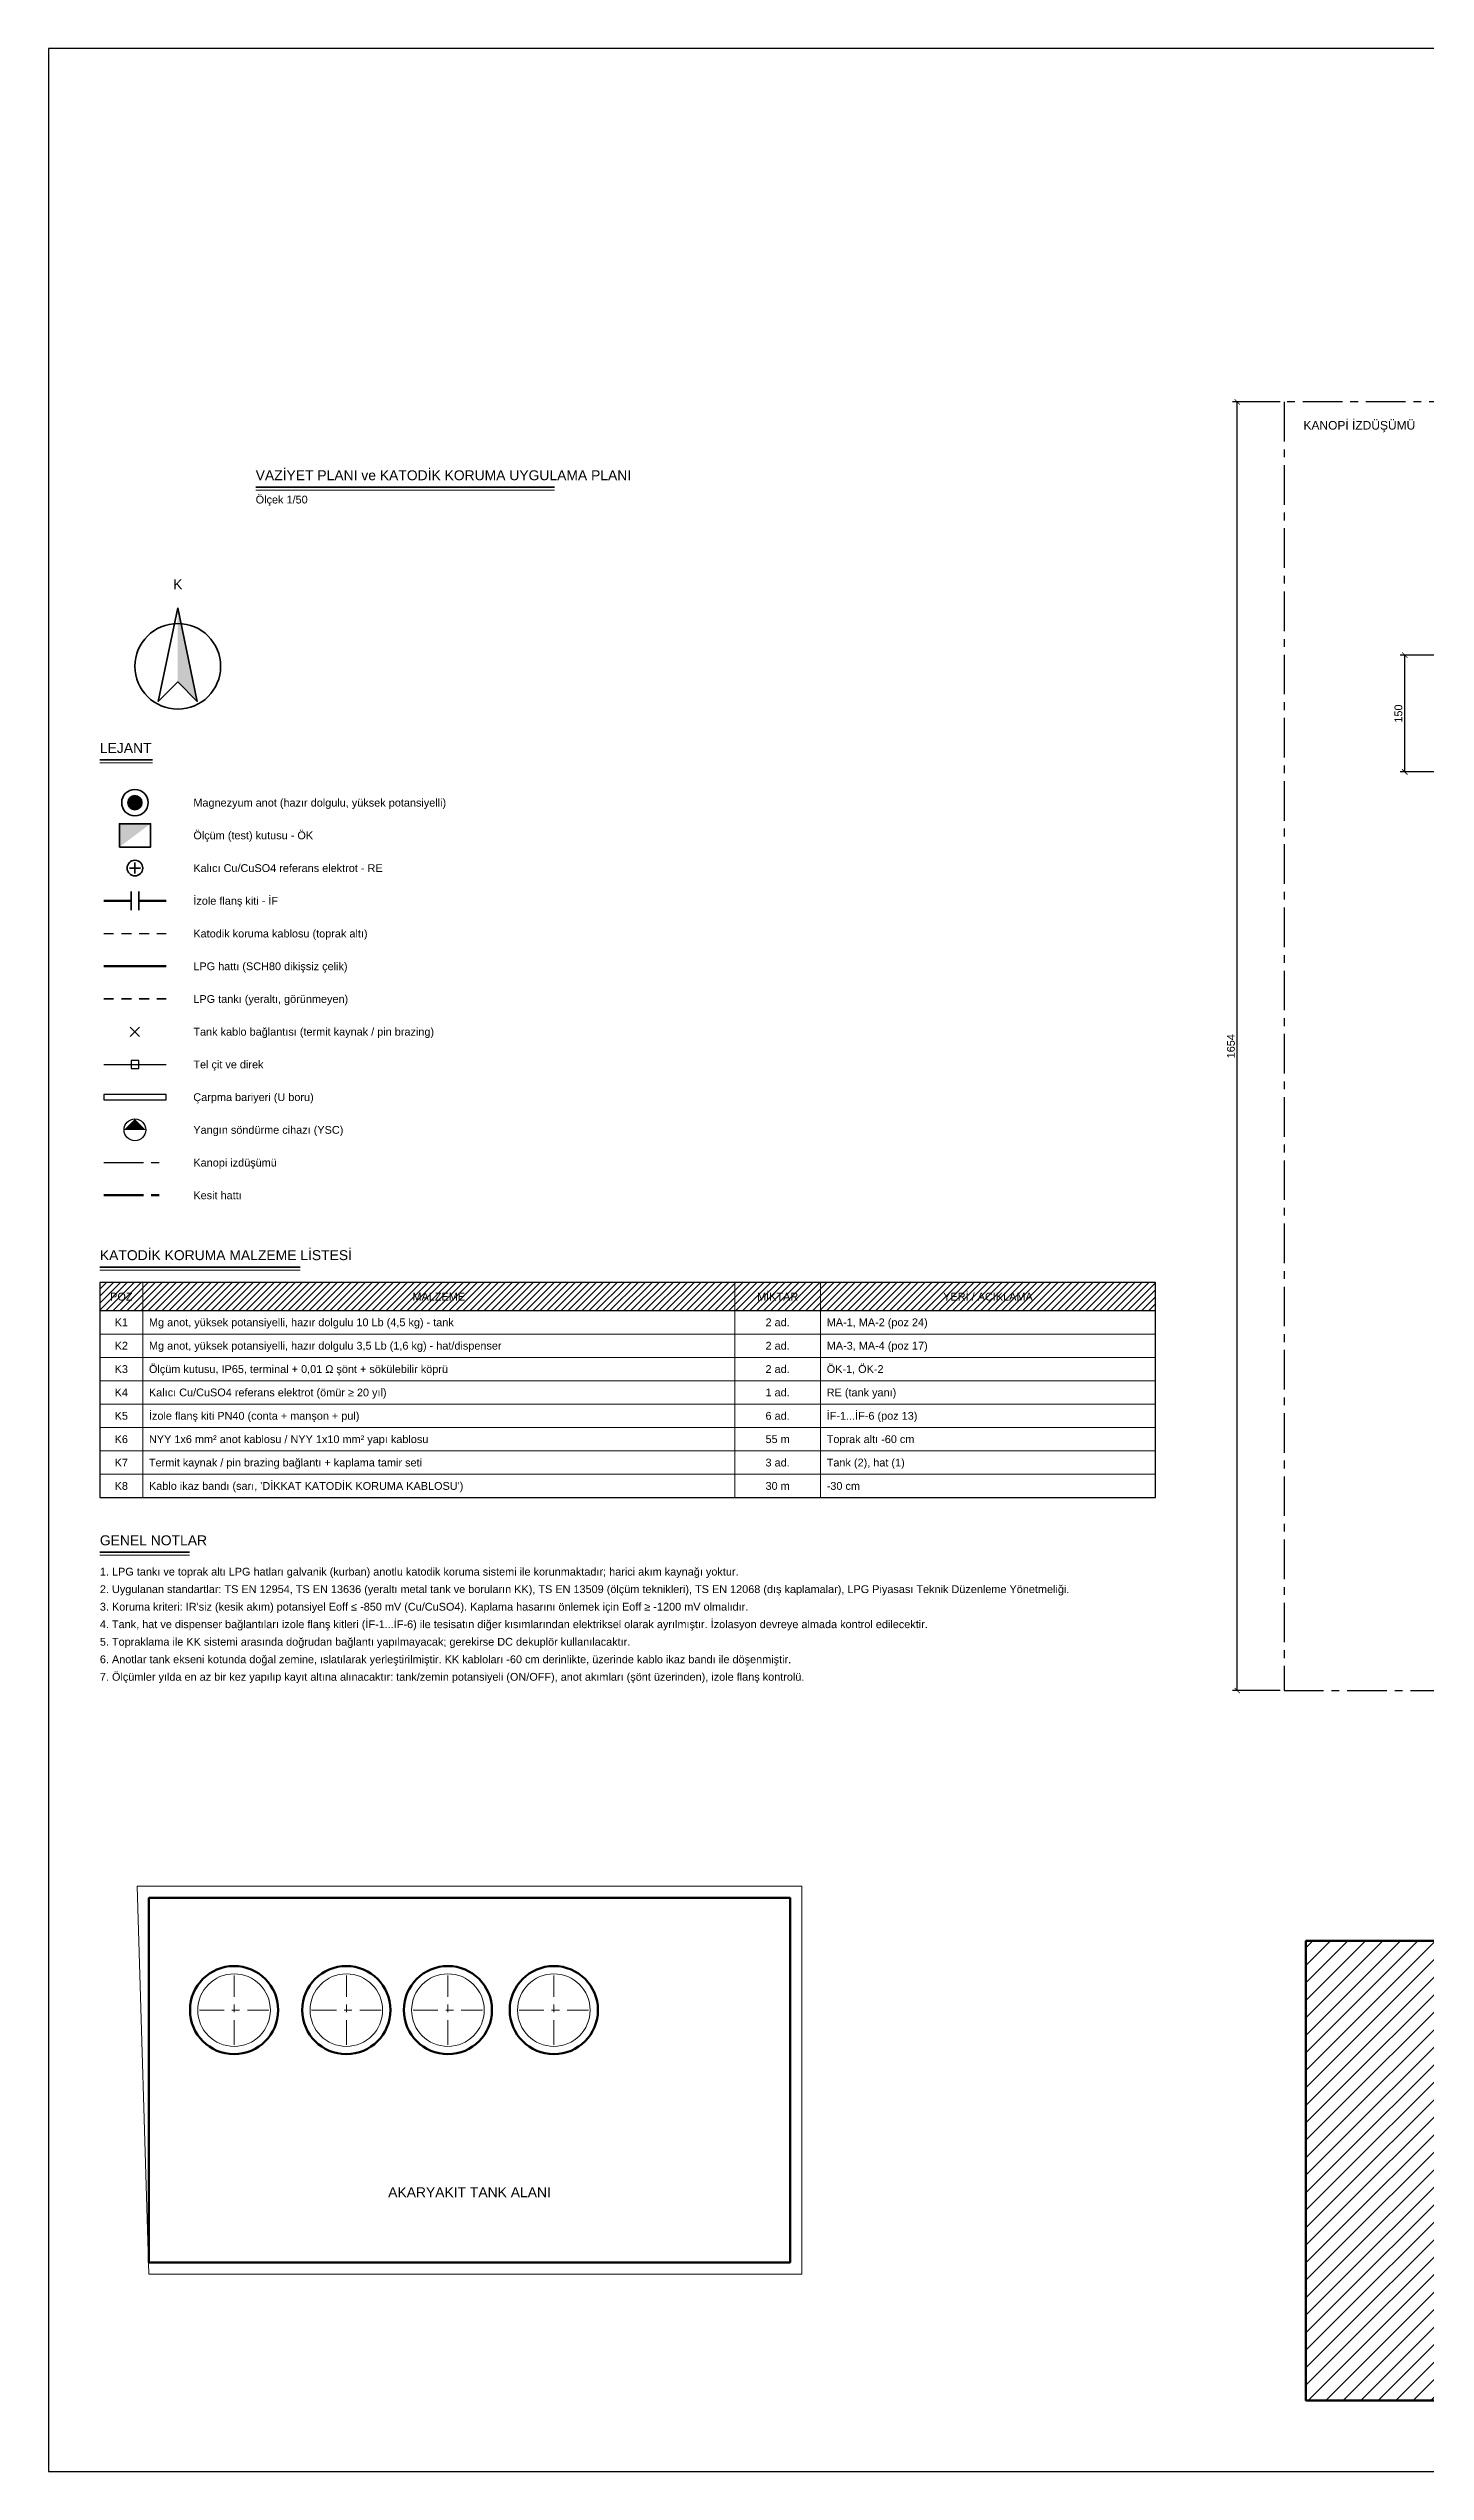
# Model space of a CAD drawing. Header units: metres. Extents: x -12 to 98, y -1 to 30.
# Drawn here: x -12.26 to 5.42, y -0.71 to 30.39 of the extents above; entities that cross this region are included whole.
import ezdxf
from ezdxf.enums import TextEntityAlignment as Align

# ---------------------------------------------------------------- set-up
doc = ezdxf.new("R2010")
doc.units = ezdxf.units.M
doc.header["$LTSCALE"] = 0.2
for name, pattern in [('CENTER2', [2.541, 1.587, -0.318, 0.318, -0.318]), ('DASHDOT', [3.556, 2.54, -0.508, 0, -0.508]), ('DASHED2', [0.762, 0.635, -0.127])]:
    doc.linetypes.add(name, pattern=pattern)
for name, color, linetype, lineweight in [('BARIYER', 2, 'Continuous', 25), ('BASLIK', 7, 'Continuous', 35), ('BINA', 7, 'Continuous', 50), ('BINA-TARAMA', 8, 'Continuous', 9), ('CIT', 1, 'Continuous', 25), ('EKSEN', 8, 'CENTER2', 13), ('KANOPI', 4, 'DASHDOT', 25), ('KESIT-HATTI', 1, 'DASHDOT', 50), ('KK-ANOT', 30, 'Continuous', 35), ('KK-IZOLASYON', 140, 'Continuous', 35), ('KK-KABLO', 5, 'DASHED2', 25), ('KK-OLCUM', 2, 'Continuous', 35), ('LPG-HAT', 6, 'Continuous', 50), ('LPG-TANK', 1, 'DASHED2', 35), ('OLCU', 8, 'Continuous', 13), ('PAFTA', 7, 'Continuous', 70), ('TABLO', 7, 'Continuous', 25), ('TABLO-INCE', 8, 'Continuous', 13), ('YANGIN', 1, 'Continuous', 25), ('YAZI', 7, 'Continuous', 18)]:
    doc.layers.add(name, color=color, linetype=linetype, lineweight=lineweight)
doc.styles.add('ARIAL', font='arial.ttf')
doc.dimstyles.new('KK50', dxfattribs={"dimtxt": 0.1, "dimasz": 0.07, "dimexe": 0.06, "dimexo": 0.05, "dimgap": 0.03, "dimtad": 1, "dimdec": 0, "dimlfac": 100, "dimtxsty": 'ARIAL', "dimblk": 'ARCHTICK', "dimcen": 2.5, "dimclrd": 8, "dimclre": 8, "dimclrt": 7, "dimazin": 3, "dimtfac": 1, "dimtmove": 0, "dimatfit": 3, "dimarcsym": 0})

# ---------------------------------------------------------------- blocks, each defined once
blk = doc.blocks.new('_ARCHTICK')
at = {"color": 0, "linetype": 'ByBlock', "const_width": 0.15}
blk.add_lwpolyline([(-0.5, -0.5), (0.5, 0.5)], dxfattribs=at)
blk = doc.blocks.new('*D4')
at = {"layer": 'Defpoints', "color": 0, "transparency": 16777216}
for p in [(5.15, 22.604), (5.6, 22.604), (5.6, 21.104)]:
    blk.add_point(p, dxfattribs=at)
at = {"layer": 'OLCU', "color": 8, "lineweight": -2, "transparency": 16777216}
for p, q in [((5.55, 22.604), (5.09, 22.604)), ((5.15, 21.104), (5.15, 22.604)), ((5.55, 21.104), (5.09, 21.104))]:
    blk.add_line(p, q, dxfattribs=at)
at = {"layer": 'OLCU', "color": 8, "lineweight": -2, "transparency": 16777216, "xscale": 0.07, "yscale": 0.07, "zscale": 0.07}
for p, rotation in [((5.15, 22.604), 90), ((5.15, 21.104), 270)]:
    blk.add_blockref('_ARCHTICK', p, dxfattribs=dict(at, rotation=rotation))
at = {"layer": 'OLCU', "color": 7, "transparency": 16777216, "insert": (5.069, 21.854), "char_height": 0.1, "attachment_point": 5, "rotation": 90, "style": 'ARIAL'}
blk.add_mtext('150', dxfattribs=at)
blk = doc.blocks.new('*D5')
at = {"layer": 'Defpoints', "color": 0, "transparency": 16777216}
for p in [(3, 25.854), (3.6, 25.854), (3.6, 9.314)]:
    blk.add_point(p, dxfattribs=at)
at = {"layer": 'OLCU', "color": 8, "lineweight": -2, "transparency": 16777216}
for p, q in [((3.55, 25.854), (2.94, 25.854)), ((3, 9.314), (3, 25.854)), ((3.55, 9.314), (2.94, 9.314))]:
    blk.add_line(p, q, dxfattribs=at)
at = {"layer": 'OLCU', "color": 8, "lineweight": -2, "transparency": 16777216, "xscale": 0.07, "yscale": 0.07, "zscale": 0.07}
for p, rotation in [((3, 25.854), 90), ((3, 9.314), 270)]:
    blk.add_blockref('_ARCHTICK', p, dxfattribs=dict(at, rotation=rotation))
at = {"layer": 'OLCU', "color": 7, "transparency": 16777216, "insert": (2.919, 17.584), "char_height": 0.1, "attachment_point": 5, "rotation": 90, "style": 'ARIAL'}
blk.add_mtext('1654', dxfattribs=at)

msp = doc.modelspace()

# ---------------------------------------------------------------- hatches: boundary and pattern name
at = {"layer": 'BASLIK'}
h = msp.add_hatch(color=256, dxfattribs=at)
h.dxf.hatch_style = 1
h.paths.add_polyline_path([(-10.6, 23.2104), (-10.6, 22.2604), (-10.35, 22.0104)])
at = {"layer": 'BINA-TARAMA'}
h = msp.add_hatch(dxfattribs=at)
h.set_pattern_fill('ANSI31', color=256, scale=0.05)
h.set_pattern_definition([(45, (0, -2.58596), (-0.1122532, 0.1122532), [])])
h.paths.add_polyline_path([(17.6334, 0.2034), (3.8822, 0.2034), (3.8822, 6.1), (17.6334, 6.1)])
at = {"layer": 'KK-ANOT'}
h = msp.add_hatch(color=30, dxfattribs=at)
h.dxf.hatch_style = 1
edge = h.paths.add_edge_path()
edge.add_arc((-11.15, 20.7104), 0.09, 0, 360)
at = {"layer": 'KK-OLCUM'}
h = msp.add_hatch(color=2, dxfattribs=at)
h.dxf.hatch_style = 1
h.paths.add_polyline_path([(-11.35, 20.1404), (-10.95, 20.4404), (-11.35, 20.4404)])
at = {"layer": 'TABLO-INCE'}
h = msp.add_hatch(dxfattribs=at)
h.set_pattern_fill('ANSI31', color=256, scale=0.02)
h.set_pattern_definition([(45, (0, -11.73955), (-0.04490128, 0.04490128), [])])
h.paths.add_polyline_path([(-11.6, 14.1904), (1.95, 14.1904), (1.95, 14.5504), (-11.6, 14.5504)])
at = {"layer": 'YANGIN'}
h = msp.add_hatch(color=1, dxfattribs=at)
h.dxf.hatch_style = 1
h.paths.add_polyline_path([(-11.29, 16.5104), (-11.01, 16.5104), (-11.15, 16.6504)])

# ---------------------------------------------------------------- linework, layer by layer
at = {"layer": 'BARIYER'}
msp.add_lwpolyline([(-11.55, 16.8954), (-10.75, 16.8954), (-10.75, 16.9654), (-11.55, 16.9654)], close=True, dxfattribs=at)
at = {"layer": 'BASLIK'}
for points in [[(-9.6, 24.7604), (-5.7637, 24.7604)], [(-11.6, 21.2604), (-10.9257, 21.2604)], [(-11.6, 14.7504), (-9.0285, 14.7504)], [(-11.6, 11.0904), (-10.4514, 11.0904)]]:
    msp.add_lwpolyline(points, dxfattribs=at)
msp.add_lwpolyline([(-10.6, 23.2104), (-10.85, 22.0104), (-10.6, 22.2604), (-10.35, 22.0104)], close=True, dxfattribs=at)
msp.add_circle((-10.6, 22.4604), 0.55, dxfattribs=at)
at = {"layer": 'BINA'}
for points in [[(-10.9696, 1.9744), (-2.7406, 1.9744), (-2.7406, 6.6519), (-10.9696, 6.6519)], [(17.6334, 0.2034), (3.8822, 0.2034), (3.8822, 6.1), (17.6334, 6.1)]]:
    msp.add_lwpolyline(points, close=True, dxfattribs=at)
for centre in [(-9.8772, 5.2126), (-8.4363, 5.2126), (-7.1325, 5.2126), (-5.7726, 5.2126)]:
    msp.add_circle(centre, 0.5658, dxfattribs=at)
at = {"layer": 'BINA-TARAMA'}
msp.add_lwpolyline([(-10.9696, 1.8244), (-2.5906, 1.8244), (-2.5906, 6.8019), (-11.1196, 6.8019)], close=True, dxfattribs=at)
for centre in [(-9.8772, 5.2126), (-8.4363, 5.2126), (-7.1325, 5.2126), (-5.7726, 5.2126)]:
    msp.add_circle(centre, 0.4658, dxfattribs=at)
at = {"layer": 'CIT'}
msp.add_lwpolyline([(-11.55, 17.3504), (-10.75, 17.3504)], dxfattribs=at)
msp.add_lwpolyline([(-11.2, 17.3004), (-11.1, 17.3004), (-11.1, 17.4004), (-11.2, 17.4004)], close=True, dxfattribs=at)
at = {"layer": 'EKSEN'}
for points in [[(-9.8772, 4.7669), (-9.8772, 5.6584)], [(-8.4363, 4.7669), (-8.4363, 5.6584)], [(-7.1325, 4.7669), (-7.1325, 5.6584)], [(-5.7726, 4.7669), (-5.7726, 5.6584)], [(-10.323, 5.2126), (-9.4315, 5.2126)], [(-8.882, 5.2126), (-7.9905, 5.2126)], [(-7.5783, 5.2126), (-6.6868, 5.2126)], [(-6.2184, 5.2126), (-5.3269, 5.2126)]]:
    msp.add_lwpolyline(points, dxfattribs=at)
at = {"layer": 'KANOPI'}
msp.add_lwpolyline([(3.6, 9.314), (25.44, 9.314), (25.44, 25.854), (3.6, 25.854)], close=True, dxfattribs=at)
msp.add_lwpolyline([(-11.55, 16.0904), (-10.75, 16.0904)], dxfattribs=at)
at = {"layer": 'KESIT-HATTI'}
msp.add_lwpolyline([(-11.55, 15.6704), (-10.75, 15.6704)], dxfattribs=at)
at = {"layer": 'KK-ANOT'}
for radius in [0.17, 0.09]:
    msp.add_circle((-11.15, 20.7104), radius, dxfattribs=at)
at = {"layer": 'KK-IZOLASYON'}
for points in [[(-11.2, 19.3304), (-11.2, 19.5704)], [(-11.1, 19.3304), (-11.1, 19.5704)]]:
    msp.add_lwpolyline(points, dxfattribs=at)
at = {"layer": 'KK-KABLO'}
msp.add_lwpolyline([(-11.55, 19.0304), (-10.75, 19.0304)], dxfattribs=at)
at = {"layer": 'KK-OLCUM'}
msp.add_lwpolyline([(-11.35, 20.1404), (-10.95, 20.1404), (-10.95, 20.4404), (-11.35, 20.4404)], close=True, dxfattribs=at)
for points in [[(-11.15, 19.8004), (-11.15, 19.9404)], [(-11.22, 19.8704), (-11.08, 19.8704)], [(-11.21, 17.7104), (-11.09, 17.8304)], [(-11.21, 17.8304), (-11.09, 17.7104)]]:
    msp.add_lwpolyline(points, dxfattribs=at)
msp.add_circle((-11.15, 19.8704), 0.1, dxfattribs=at)
at = {"layer": 'LPG-HAT'}
for points in [[(-11.55, 19.4504), (-11.2, 19.4504)], [(-11.1, 19.4504), (-10.75, 19.4504)], [(-11.55, 18.6104), (-10.75, 18.6104)]]:
    msp.add_lwpolyline(points, dxfattribs=at)
at = {"layer": 'LPG-TANK'}
msp.add_lwpolyline([(-11.55, 18.1904), (-10.75, 18.1904)], dxfattribs=at)
at = {"layer": 'PAFTA', "lineweight": 25}
msp.add_lwpolyline([(-12.26, -0.71), (97.6, -0.71), (97.6, 30.3907), (-12.26, 30.3907)], close=True, dxfattribs=at)
at = {"layer": 'TABLO'}
for points in [[(-11.6, 14.1904), (1.95, 14.1904), (1.95, 14.5504), (-11.6, 14.5504)], [(-11.6, 11.7904), (1.95, 11.7904), (1.95, 14.5504), (-11.6, 14.5504)]]:
    msp.add_lwpolyline(points, close=True, dxfattribs=at)
at = {"layer": 'TABLO-INCE'}
for points in [[(-11.05, 11.7904), (-11.05, 14.5504)], [(-3.45, 11.7904), (-3.45, 14.5504)], [(-2.35, 11.7904), (-2.35, 14.5504)], [(-11.6, 13.8904), (1.95, 13.8904)], [(-11.6, 13.5904), (1.95, 13.5904)], [(-11.6, 13.2904), (1.95, 13.2904)], [(-11.6, 12.9904), (1.95, 12.9904)], [(-11.6, 12.6904), (1.95, 12.6904)], [(-11.6, 12.3904), (1.95, 12.3904)], [(-11.6, 12.0904), (1.95, 12.0904)], [(-11.6, 11.7904), (1.95, 11.7904)]]:
    msp.add_lwpolyline(points, dxfattribs=at)
at = {"layer": 'YANGIN'}
msp.add_circle((-11.15, 16.5104), 0.14, dxfattribs=at)
at = {"layer": 'YAZI'}
for points in [[(-9.6, 24.7204), (-5.7637, 24.7204)], [(-11.6, 21.2204), (-10.9257, 21.2204)], [(-11.6, 14.7104), (-9.0285, 14.7104)], [(-11.6, 11.0504), (-10.4514, 11.0504)]]:
    msp.add_lwpolyline(points, dxfattribs=at)

# ---------------------------------------------------------------- texts
at = {"layer": 'BASLIK', "style": 'ARIAL'}
for s, p in [('VAZİYET PLANI ve KATODİK KORUMA UYGULAMA PLANI', (-9.6, 24.8104)), ('LEJANT', (-11.6, 21.3104)), ('KATODİK KORUMA MALZEME LİSTESİ', (-11.6, 14.8004)), ('GENEL NOTLAR', (-11.6, 11.1404))]:
    msp.add_text(s, height=0.1275, dxfattribs=at).set_placement(p, align=Align.BOTTOM_LEFT)
at = {"layer": 'YAZI', "color": 4, "style": 'ARIAL'}
msp.add_text('KANOPİ İZDÜŞÜMÜ', height=0.11, dxfattribs=at).set_placement((3.85, 25.554), align=Align.MIDDLE_LEFT)
at = {"layer": 'YAZI', "style": 'ARIAL'}
msp.add_text('Ölçek 1/50', height=0.1, dxfattribs=at).set_placement((-9.6, 24.6504), align=Align.TOP_LEFT)
msp.add_text('K', height=0.1275, dxfattribs=at).set_placement((-10.6, 23.4104), align=Align.BOTTOM_CENTER)
for s, p in [('Magnezyum anot (hazır dolgulu, yüksek potansiyelli)', (-10.4, 20.7104)), ('Ölçüm (test) kutusu - ÖK', (-10.4, 20.2904)), ('Kalıcı Cu/CuSO4 referans elektrot - RE', (-10.4, 19.8704)), ('İzole flanş kiti - İF', (-10.4, 19.4504)), ('Katodik koruma kablosu (toprak altı)', (-10.4, 19.0304)), ('LPG hattı (SCH80 dikişsiz çelik)', (-10.4, 18.6104)), ('LPG tankı (yeraltı, görünmeyen)', (-10.4, 18.1904)), ('Tank kablo bağlantısı (termit kaynak / pin brazing)', (-10.4, 17.7704)), ('Tel çit ve direk', (-10.4, 17.3504)), ('Çarpma bariyeri (U boru)', (-10.4, 16.9304)), ('Yangın söndürme cihazı (YSC)', (-10.4, 16.5104)), ('Kanopi izdüşümü', (-10.4, 16.0904)), ('Kesit hattı', (-10.4, 15.6704)), ('Mg anot, yüksek potansiyelli, hazır dolgulu 10 Lb (4,5 kg) - tank', (-10.97, 14.0404)), ('MA-1, MA-2 (poz 24)', (-2.27, 14.0404)), ('Mg anot, yüksek potansiyelli, hazır dolgulu 3,5 Lb (1,6 kg) - hat/dispenser', (-10.97, 13.7404)), ('MA-3, MA-4 (poz 17)', (-2.27, 13.7404)), ('Ölçüm kutusu, IP65, terminal + 0,01 Ω şönt + sökülebilir köprü', (-10.97, 13.4404)), ('ÖK-1, ÖK-2', (-2.27, 13.4404)), ('Kalıcı Cu/CuSO4 referans elektrot (ömür ≥ 20 yıl)', (-10.97, 13.1404)), ('RE (tank yanı)', (-2.27, 13.1404)), ('İzole flanş kiti PN40 (conta + manşon + pul)', (-10.97, 12.8404)), ('İF-1...İF-6 (poz 13)', (-2.27, 12.8404)), ('NYY 1x6 mm² anot kablosu / NYY 1x10 mm² yapı kablosu', (-10.97, 12.5404)), ('Toprak altı -60 cm', (-2.27, 12.5404)), ('Termit kaynak / pin brazing bağlantı + kaplama tamir seti', (-10.97, 12.2404)), ('Tank (2), hat (1)', (-2.27, 12.2404)), ("Kablo ikaz bandı (sarı, 'DİKKAT KATODİK KORUMA KABLOSU')", (-10.97, 11.9404)), ('-30 cm', (-2.27, 11.9404))]:
    msp.add_text(s, height=0.1, dxfattribs=at).set_placement(p, align=Align.MIDDLE_LEFT)
for s, height, p in [('POZ', 0.1, (-11.325, 14.3704)), ('MALZEME', 0.1, (-7.25, 14.3704)), ('MİKTAR', 0.1, (-2.9, 14.3704)), ('YERİ / AÇIKLAMA', 0.1, (-0.2, 14.3704)), ('K1', 0.1, (-11.325, 14.0404)), ('2 ad.', 0.1, (-2.9, 14.0404)), ('K2', 0.1, (-11.325, 13.7404)), ('2 ad.', 0.1, (-2.9, 13.7404)), ('K3', 0.1, (-11.325, 13.4404)), ('2 ad.', 0.1, (-2.9, 13.4404)), ('K4', 0.1, (-11.325, 13.1404)), ('1 ad.', 0.1, (-2.9, 13.1404)), ('K5', 0.1, (-11.325, 12.8404)), ('6 ad.', 0.1, (-2.9, 12.8404)), ('K6', 0.1, (-11.325, 12.5404)), ('55 m', 0.1, (-2.9, 12.5404)), ('K7', 0.1, (-11.325, 12.2404)), ('3 ad.', 0.1, (-2.9, 12.2404)), ('K8', 0.1, (-11.325, 11.9404)), ('30 m', 0.1, (-2.9, 11.9404)), ('AKARYAKIT TANK ALANI', 0.1275, (-6.8551, 2.8744))]:
    msp.add_text(s, height=height, dxfattribs=at).set_placement(p, align=Align.MIDDLE_CENTER)
at = {"layer": 'YAZI', "insert": (-11.6, 10.8904), "char_height": 0.1, "width": 13.6, "attachment_point": 1, "line_spacing_factor": 1.35, "style": 'ARIAL'}
msp.add_mtext("1. LPG tankı ve toprak altı LPG hatları galvanik (kurban) anotlu katodik koruma sistemi ile korunmaktadır; harici akım kaynağı yoktur.\\P2. Uygulanan standartlar: TS EN 12954, TS EN 13636 (yeraltı metal tank ve boruların KK), TS EN 13509 (ölçüm teknikleri), TS EN 12068 (dış kaplamalar), LPG Piyasası Teknik Düzenleme Yönetmeliği.\\P3. Koruma kriteri: IR'siz (kesik akım) potansiyel Eoff ≤ -850 mV (Cu/CuSO4). Kaplama hasarını önlemek için Eoff ≥ -1200 mV olmalıdır.\\P4. Tank, hat ve dispenser bağlantıları izole flanş kitleri (İF-1...İF-6) ile tesisatın diğer kısımlarından elektriksel olarak ayrılmıştır. İzolasyon devreye almada kontrol edilecektir.\\P5. Topraklama ile KK sistemi arasında doğrudan bağlantı yapılmayacak; gerekirse DC dekuplör kullanılacaktır.\\P6. Anotlar tank ekseni kotunda doğal zemine, ıslatılarak yerleştirilmiştir. KK kabloları -60 cm derinlikte, üzerinde kablo ikaz bandı ile döşenmiştir.\\P7. Ölçümler yılda en az bir kez yapılıp kayıt altına alınacaktır: tank/zemin potansiyeli (ON/OFF), anot akımları (şönt üzerinden), izole flanş kontrolü.", dxfattribs=at)

# ---------------------------------------------------------------- dimensions: what is measured, and where the dimension line sits
at = {"layer": 'OLCU'}
for base, p1, p2, picture, middle in [((3, 25.854), (3.6, 9.314), (3.6, 25.854), '*D5', (2.9189, 17.584)), ((5.15, 22.604), (5.6, 21.104), (5.6, 22.604), '*D4', (5.0689, 21.854))]:
    dim = msp.add_linear_dim(base=base, p1=p1, p2=p2, angle=90, dimstyle='KK50', dxfattribs=at)
    dim.commit()
    dim.dimension.update_dxf_attribs({"geometry": picture, "text_midpoint": middle})

doc.saveas('drawing.dxf')
